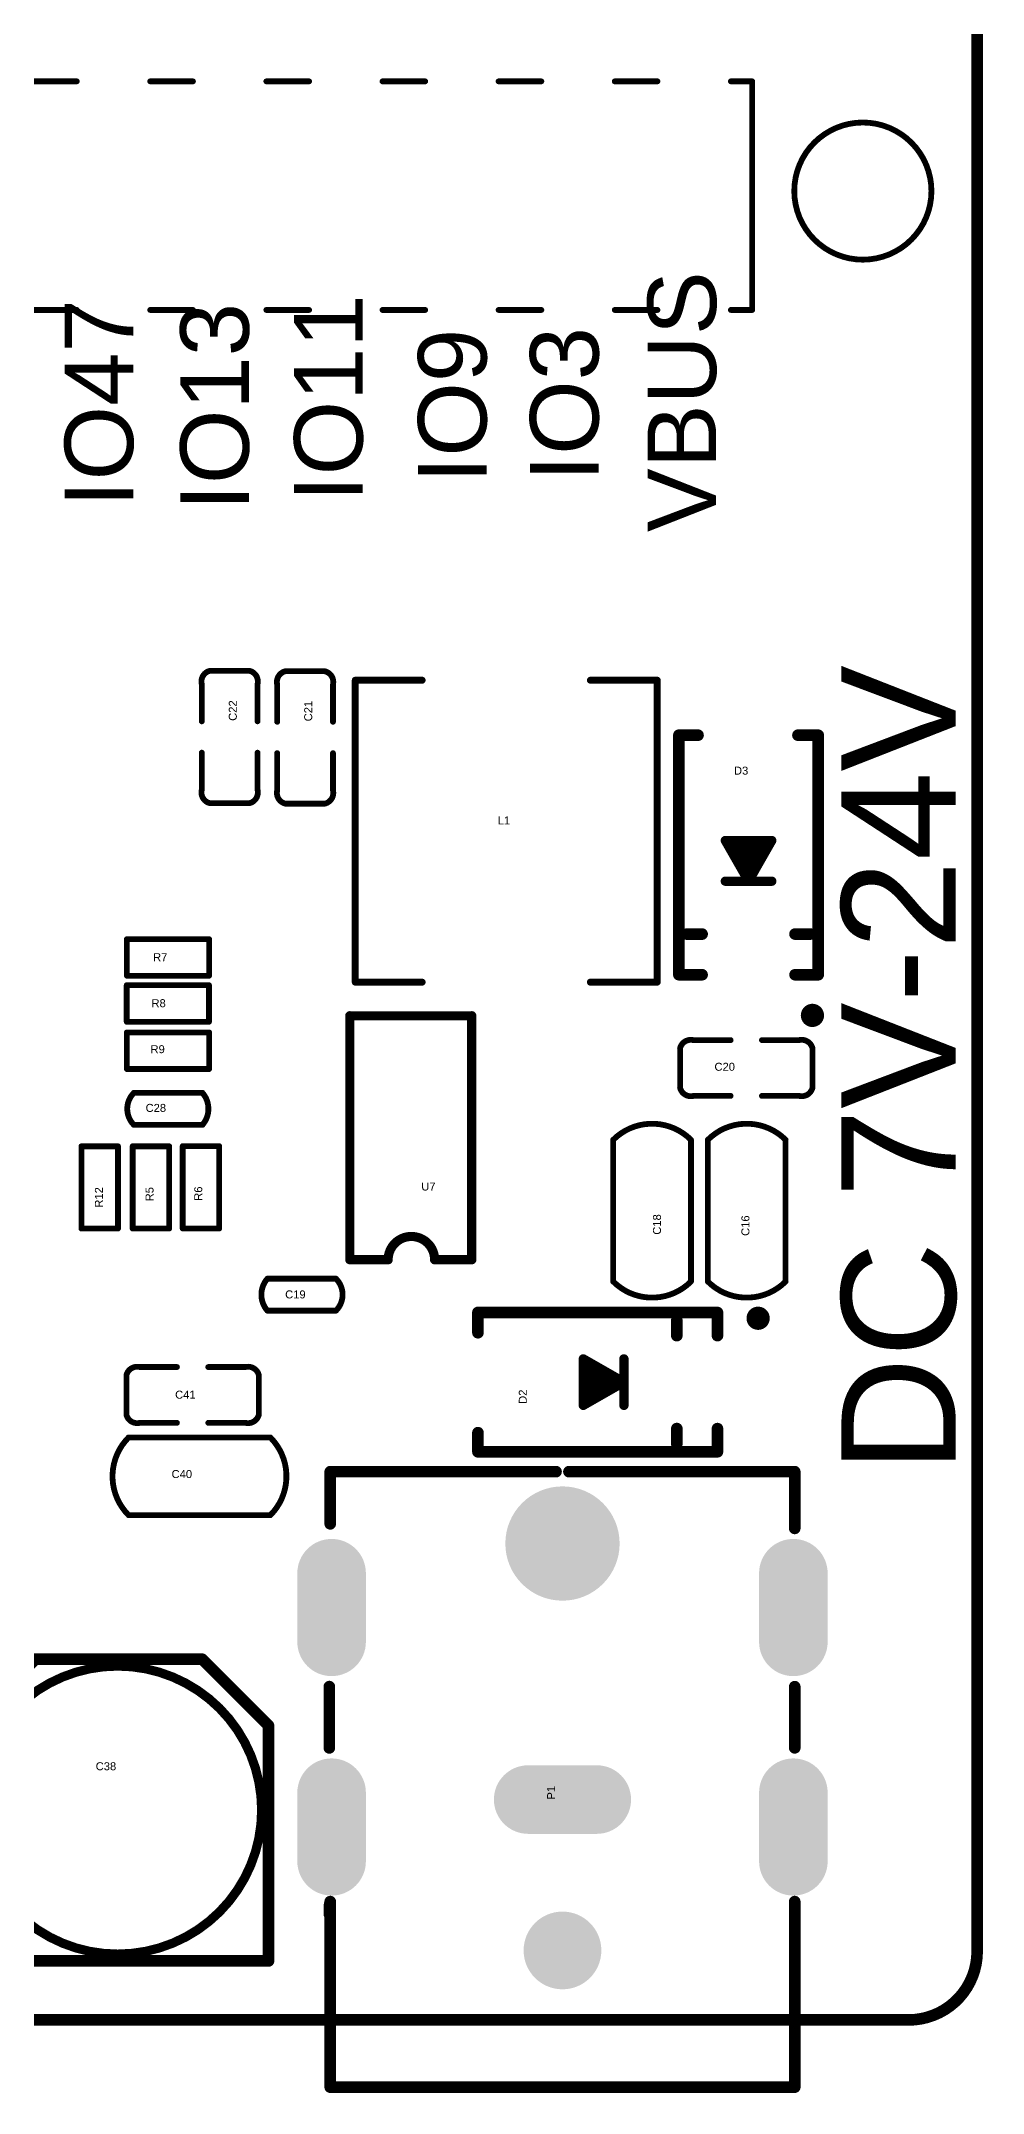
# Model space of a CAD drawing. Header units: millimetres. Extents: x -1.5 to 56.6, y -1.7 to 80.1.
# Drawn here: x 29.52 to 50.13, y -1.6 to 43.28 of the extents above; entities that cross this region are included whole.
import ezdxf

# ---------------------------------------------------------------- set-up
doc = ezdxf.new("R2010")
doc.units = ezdxf.units.MM
for name, color, linetype in [('KeepOutLayer', 6, 'Continuous'), ('MultiLayer', 9, 'Continuous'), ('PadHoleLayer', 156, 'Continuous'), ('TopOverlay', 2, 'Continuous')]:
    doc.layers.add(name, color=color, linetype=linetype)
doc.styles.add('Arial', font='arial.ttf', dxfattribs={"height": 0.2})

# ---------------------------------------------------------------- blocks, each defined once
blk = doc.blocks.new('SOP8_TGSSECPW_3')
at = {"layer": 'TopOverlay', "const_width": 0.203}
for points in [[(1.524, 0.762), (1.524, -4.572)], [(2.337, 0.762), (1.524, 0.762)], [(4.191, 0.762), (3.353, 0.762)], [(4.191, 0.762), (4.191, -4.572)], [(4.191, -4.572), (1.524, -4.572)]]:
    blk.add_lwpolyline(points, dxfattribs=at)
at = {"layer": 'TopOverlay'}
for points, const_width in [([(1.473, 0.762, 1), (1.575, 0.762, 1)], 0.102), ([(1.473, 0.762, 1), (1.575, 0.762, 1)], 0.102), ([(2.286, 0.762, 1), (2.388, 0.762, 1)], 0.102), ([(2.287, 0.762, 1), (2.387, 0.762, 1)], 0.1), ([(3.302, 0.762, 1), (3.404, 0.762, 1)], 0.102), ([(3.303, 0.762, 1), (3.403, 0.762, 1)], 0.1), ([(4.14, 0.762, 1), (4.242, 0.762, 1)], 0.102), ([(4.14, 0.762, 1), (4.242, 0.762, 1)], 0.102), ([(1.473, -4.572, 1), (1.575, -4.572, 1)], 0.102), ([(1.473, -4.572, 1), (1.575, -4.572, 1)], 0.102), ([(4.14, -4.572, 1), (4.242, -4.572, 1)], 0.102), ([(4.14, -4.572, 1), (4.242, -4.572, 1)], 0.102)]:
    blk.add_lwpolyline(points, format="xyb", close=True, dxfattribs=dict(at, const_width=const_width))
at = {"layer": 'TopOverlay', "const_width": 0.2}
blk.add_lwpolyline([(3.353, 0.762, -1), (2.337, 0.762)], format="xyb", dxfattribs=at)
blk = doc.blocks.new('R0402_26')
at = {"layer": 'TopOverlay', "const_width": 0.127}
for points in [[(-0.898, -0.392), (-0.898, 0.408)], [(-0.898, 0.408), (0.902, 0.408)], [(0.902, -0.392), (0.902, 0.408)], [(-0.898, -0.392), (0.902, -0.392)]]:
    blk.add_lwpolyline(points, dxfattribs=at)
at = {"layer": 'TopOverlay', "const_width": 0.0635}
for points in [[(-0.93, 0.408, 1), (-0.867, 0.408, 1)], [(-0.93, 0.408, 1), (-0.867, 0.408, 1)], [(0.87, 0.408, 1), (0.933, 0.408, 1)], [(0.87, 0.408, 1), (0.933, 0.408, 1)], [(-0.93, -0.392, 1), (-0.867, -0.392, 1)], [(-0.93, -0.392, 1), (-0.867, -0.392, 1)], [(0.87, -0.392, 1), (0.933, -0.392, 1)], [(0.87, -0.392, 1), (0.933, -0.392, 1)]]:
    blk.add_lwpolyline(points, format="xyb", close=True, dxfattribs=at)
blk = doc.blocks.new('R0402_27')
at = {"layer": 'TopOverlay', "const_width": 0.127}
for points in [[(-0.898, 0.408), (-0.898, -0.392)], [(0.902, 0.408), (-0.898, 0.408)], [(0.902, 0.408), (0.902, -0.392)], [(0.902, -0.392), (-0.898, -0.392)]]:
    blk.add_lwpolyline(points, dxfattribs=at)
at = {"layer": 'TopOverlay', "const_width": 0.0635}
for points in [[(-0.93, 0.408, 1), (-0.867, 0.408, 1)], [(-0.93, 0.408, 1), (-0.867, 0.408, 1)], [(0.87, 0.408, 1), (0.933, 0.408, 1)], [(0.87, 0.408, 1), (0.933, 0.408, 1)], [(-0.93, -0.392, 1), (-0.867, -0.392, 1)], [(-0.93, -0.392, 1), (-0.867, -0.392, 1)], [(0.87, -0.392, 1), (0.933, -0.392, 1)], [(0.87, -0.392, 1), (0.933, -0.392, 1)]]:
    blk.add_lwpolyline(points, format="xyb", close=True, dxfattribs=at)
blk = doc.blocks.new('R0402_28')
at = {"layer": 'TopOverlay', "const_width": 0.127}
for points in [[(-0.898, -0.392), (-0.898, 0.408)], [(-0.898, 0.408), (0.902, 0.408)], [(0.902, -0.392), (0.902, 0.408)], [(-0.898, -0.392), (0.902, -0.392)]]:
    blk.add_lwpolyline(points, dxfattribs=at)
at = {"layer": 'TopOverlay', "const_width": 0.0635}
for points in [[(-0.93, 0.408, 1), (-0.867, 0.408, 1)], [(-0.93, 0.408, 1), (-0.867, 0.408, 1)], [(0.87, 0.408, 1), (0.933, 0.408, 1)], [(0.87, 0.408, 1), (0.933, 0.408, 1)], [(-0.93, -0.392, 1), (-0.867, -0.392, 1)], [(-0.93, -0.392, 1), (-0.867, -0.392, 1)], [(0.87, -0.392, 1), (0.933, -0.392, 1)], [(0.87, -0.392, 1), (0.933, -0.392, 1)]]:
    blk.add_lwpolyline(points, format="xyb", close=True, dxfattribs=at)
blk = doc.blocks.new('R0402_29')
at = {"layer": 'TopOverlay', "const_width": 0.127}
for points in [[(-0.898, 0.408), (-0.898, -0.392)], [(-0.898, 0.408), (0.902, 0.408)], [(0.902, 0.408), (0.902, -0.392)], [(-0.898, -0.392), (0.902, -0.392)]]:
    blk.add_lwpolyline(points, dxfattribs=at)
at = {"layer": 'TopOverlay', "const_width": 0.0635}
for points in [[(-0.93, 0.408, 1), (-0.867, 0.408, 1)], [(-0.93, 0.408, 1), (-0.867, 0.408, 1)], [(0.87, 0.408, 1), (0.933, 0.408, 1)], [(0.87, 0.408, 1), (0.933, 0.408, 1)], [(-0.93, -0.392, 1), (-0.867, -0.392, 1)], [(-0.93, -0.392, 1), (-0.867, -0.392, 1)], [(0.87, -0.392, 1), (0.933, -0.392, 1)], [(0.87, -0.392, 1), (0.933, -0.392, 1)]]:
    blk.add_lwpolyline(points, format="xyb", close=True, dxfattribs=at)
blk = doc.blocks.new('R0402_30')
at = {"layer": 'TopOverlay', "const_width": 0.127}
for points in [[(-0.898, -0.392), (-0.898, 0.408)], [(0.902, 0.408), (-0.898, 0.408)], [(0.902, -0.392), (0.902, 0.408)], [(0.902, -0.392), (-0.898, -0.392)]]:
    blk.add_lwpolyline(points, dxfattribs=at)
at = {"layer": 'TopOverlay', "const_width": 0.0635}
for points in [[(-0.93, 0.408, 1), (-0.867, 0.408, 1)], [(-0.93, 0.408, 1), (-0.867, 0.408, 1)], [(0.87, 0.408, 1), (0.933, 0.408, 1)], [(0.87, 0.408, 1), (0.933, 0.408, 1)], [(-0.93, -0.392, 1), (-0.867, -0.392, 1)], [(-0.93, -0.392, 1), (-0.867, -0.392, 1)], [(0.87, -0.392, 1), (0.933, -0.392, 1)], [(0.87, -0.392, 1), (0.933, -0.392, 1)]]:
    blk.add_lwpolyline(points, format="xyb", close=True, dxfattribs=at)
blk = doc.blocks.new('R0402_70')
at = {"layer": 'TopOverlay', "const_width": 0.127}
for points in [[(-0.898, -0.392), (-0.898, 0.408)], [(0.902, 0.408), (-0.898, 0.408)], [(0.902, -0.392), (0.902, 0.408)], [(0.902, -0.392), (-0.898, -0.392)]]:
    blk.add_lwpolyline(points, dxfattribs=at)
at = {"layer": 'TopOverlay', "const_width": 0.0635}
for points in [[(-0.93, 0.408, 1), (-0.867, 0.408, 1)], [(-0.93, 0.408, 1), (-0.867, 0.408, 1)], [(0.87, 0.408, 1), (0.933, 0.408, 1)], [(0.87, 0.408, 1), (0.933, 0.408, 1)], [(-0.93, -0.392, 1), (-0.867, -0.392, 1)], [(-0.93, -0.392, 1), (-0.867, -0.392, 1)], [(0.87, -0.392, 1), (0.933, -0.392, 1)], [(0.87, -0.392, 1), (0.933, -0.392, 1)]]:
    blk.add_lwpolyline(points, format="xyb", close=True, dxfattribs=at)
blk = doc.blocks.new('DC_IN_TH_DC_042C_W_2_0_79')
at = {"layer": 'MultiLayer'}
h = blk.add_hatch(color=9, dxfattribs=at)
edge = h.paths.add_edge_path()
edge.add_arc((-1.35, 5.05), 0.75, 90, 270)
edge.add_line((-1.35, 4.3), (0.15, 4.3))
edge.add_arc((0.15, 5.05), 0.75, 270, 450)
edge.add_line((0.15, 5.8), (-1.35, 5.8))
h = blk.add_hatch(color=9, dxfattribs=at)
edge = h.paths.add_edge_path()
edge.add_arc((3.45, 5.05), 0.75, 90, 270)
edge.add_line((3.45, 4.3), (4.95, 4.3))
edge.add_arc((4.95, 5.05), 0.75, 270, 450)
edge.add_line((4.95, 5.8), (3.45, 5.8))
h = blk.add_hatch(color=9, dxfattribs=at)
edge = h.paths.add_edge_path()
edge.add_arc((0, -0.75), 0.75, 180, 360)
edge.add_line((0.75, -0.75), (0.75, 0.75))
edge.add_arc((0, 0.75), 0.75, 0, 180)
edge.add_line((-0.75, 0.75), (-0.75, -0.75))
h = blk.add_hatch(color=9, dxfattribs=at)
edge = h.paths.add_edge_path()
edge.add_arc((5.6, 0), 1.25, 0, 360)
h = blk.add_hatch(color=9, dxfattribs=at)
edge = h.paths.add_edge_path()
edge.add_arc((-3.3, 0), 0.85, 0, 360)
h = blk.add_hatch(color=9, dxfattribs=at)
edge = h.paths.add_edge_path()
edge.add_arc((-1.35, -5.05), 0.75, 90, 270)
edge.add_line((-1.35, -5.8), (0.15, -5.8))
edge.add_arc((0.15, -5.05), 0.75, 270, 450)
edge.add_line((0.15, -4.3), (-1.35, -4.3))
h = blk.add_hatch(color=9, dxfattribs=at)
edge = h.paths.add_edge_path()
edge.add_arc((3.45, -5.05), 0.75, 90, 270)
edge.add_line((3.45, -5.8), (4.95, -5.8))
edge.add_arc((4.95, -5.05), 0.75, 270, 450)
edge.add_line((4.95, -4.3), (3.45, -4.3))
at = {"layer": 'PadHoleLayer'}
h = blk.add_hatch(color=156, dxfattribs=at)
edge = h.paths.add_edge_path()
edge.add_arc((-0.6, 4.55), 0.0000991, 180, 360)
edge.add_line((-0.6, 4.55), (-0.6, 5.55))
edge.add_arc((-0.6, 5.55), 0.0000991, 0, 180)
edge.add_line((-0.6, 5.55), (-0.6, 4.55))
h = blk.add_hatch(color=156, dxfattribs=at)
edge = h.paths.add_edge_path()
edge.add_arc((4.2, 4.55), 0.0000991, 180, 360)
edge.add_line((4.2, 4.55), (4.2, 5.55))
edge.add_arc((4.2, 5.55), 0.0000991, 0, 180)
edge.add_line((4.2, 5.55), (4.2, 4.55))
h = blk.add_hatch(color=156, dxfattribs=at)
edge = h.paths.add_edge_path()
edge.add_arc((-3.3, 0), 0.85, 0, 360)
h = blk.add_hatch(color=156, dxfattribs=at)
edge = h.paths.add_edge_path()
edge.add_arc((5.6, 0), 0.75, 0, 360)
h = blk.add_hatch(color=156, dxfattribs=at)
edge = h.paths.add_edge_path()
edge.add_arc((0.5, 0), 0.0000991, 270, 450)
edge.add_line((0.5, 0), (-0.5, 0))
edge.add_arc((-0.5, 0), 0.0000991, 90, 270)
edge.add_line((-0.5, 0), (0.5, 0))
h = blk.add_hatch(color=156, dxfattribs=at)
edge = h.paths.add_edge_path()
edge.add_arc((-0.6, -5.55), 0.0000991, 180, 360)
edge.add_line((-0.6, -5.55), (-0.6, -4.55))
edge.add_arc((-0.6, -4.55), 0.0000991, 0, 180)
edge.add_line((-0.6, -4.55), (-0.6, -5.55))
h = blk.add_hatch(color=156, dxfattribs=at)
edge = h.paths.add_edge_path()
edge.add_arc((4.2, -5.55), 0.0000991, 180, 360)
edge.add_line((4.2, -5.55), (4.2, -4.55))
edge.add_arc((4.2, -4.55), 0.0000991, 0, 180)
edge.add_line((4.2, -4.55), (4.2, -5.55))
at = {"layer": 'TopOverlay', "const_width": 0.254}
for points in [[(-6.29, 5.08), (-6.29, -5.08)], [(-6.29, 5.08), (-2.231, 5.08)], [(-2.505, 5.1), (-2.33, 5.1)], [(-2.33, 5.1), (-2.231, 5.08)], [(1.13, 5.1), (2.47, 5.1)], [(6.031, 5.08), (7.172, 5.08)], [(7.172, 5.08), (7.172, 0.141)], [(7.172, -0.141), (7.172, -5.08)], [(-6.29, -5.08), (-2.231, -5.08)], [(-2.43, -5.08), (-2.331, -5.08)], [(-2.43, -5.08), (-2.231, -5.08)], [(1.131, -5.08), (2.469, -5.08)], [(5.931, -5.08), (6.031, -5.08)], [(6.031, -5.08), (7.172, -5.08)]]:
    blk.add_lwpolyline(points, dxfattribs=at)
at = {"layer": 'TopOverlay', "const_width": 0.127}
for points in [[(-6.354, 5.08, 1), (-6.227, 5.08, 1)], [(-6.354, 5.08, 1), (-6.227, 5.08, 1)], [(-2.569, 5.1, 1), (-2.442, 5.1, 1)], [(-2.393, 5.1, 1), (-2.266, 5.1, 1)], [(-2.393, 5.1, 1), (-2.266, 5.1, 1)], [(-2.295, 5.08, 1), (-2.168, 5.08, 1)], [(-2.295, 5.08, 1), (-2.168, 5.08, 1)], [(1.066, 5.1, 1), (1.193, 5.1, 1)], [(2.407, 5.1, 1), (2.534, 5.1, 1)], [(5.967, 5.08, 1), (6.094, 5.08, 1)], [(7.108, 5.08, 1), (7.235, 5.08, 1)], [(7.108, 5.08, 1), (7.235, 5.08, 1)], [(7.108, 0.141, 1), (7.235, 0.141, 1)], [(7.108, -0.141, 1), (7.235, -0.141, 1)], [(-6.354, -5.08, 1), (-6.227, -5.08, 1)], [(-6.354, -5.08, 1), (-6.227, -5.08, 1)], [(-2.493, -5.08, 1), (-2.366, -5.08, 1)], [(-2.493, -5.08, 1), (-2.366, -5.08, 1)], [(-2.394, -5.08, 1), (-2.267, -5.08, 1)], [(-2.295, -5.08, 1), (-2.168, -5.08, 1)], [(-2.295, -5.08, 1), (-2.168, -5.08, 1)], [(1.067, -5.08, 1), (1.194, -5.08, 1)], [(2.406, -5.08, 1), (2.533, -5.08, 1)], [(5.867, -5.08, 1), (5.994, -5.08, 1)], [(5.967, -5.08, 1), (6.094, -5.08, 1)], [(5.967, -5.08, 1), (6.094, -5.08, 1)], [(7.108, -5.08, 1), (7.235, -5.08, 1)], [(7.108, -5.08, 1), (7.235, -5.08, 1)]]:
    blk.add_lwpolyline(points, format="xyb", close=True, dxfattribs=at)
blk = doc.blocks.new('IND_SMD_L7_1_W6_6_85')
at = {"layer": 'TopOverlay', "const_width": 0.152}
for points in [[(-3.302, 3.302), (-3.302, 1.84)], [(-3.302, 3.302), (3.302, 3.302)], [(3.302, 3.302), (3.302, 1.84)], [(-3.302, -1.84), (-3.302, -3.302)], [(3.302, -1.84), (3.302, -3.302)], [(-3.302, -3.302), (3.302, -3.302)]]:
    blk.add_lwpolyline(points, dxfattribs=at)
at = {"layer": 'TopOverlay', "const_width": 0.0759}
for points in [[(-3.34, 3.302, 1), (-3.264, 3.302, 1)], [(-3.34, 3.302, 1), (-3.264, 3.302, 1)], [(3.264, 3.302, 1), (3.34, 3.302, 1)], [(3.264, 3.302, 1), (3.34, 3.302, 1)], [(-3.34, 1.84, 1), (-3.264, 1.84, 1)], [(3.264, 1.84, 1), (3.34, 1.84, 1)], [(-3.34, -1.84, 1), (-3.264, -1.84, 1)], [(3.264, -1.84, 1), (3.34, -1.84, 1)], [(-3.34, -3.302, 1), (-3.264, -3.302, 1)], [(-3.34, -3.302, 1), (-3.264, -3.302, 1)], [(3.264, -3.302, 1), (3.34, -3.302, 1)], [(3.264, -3.302, 1), (3.34, -3.302, 1)]]:
    blk.add_lwpolyline(points, format="xyb", close=True, dxfattribs=at)
blk = doc.blocks.new('HDR_SMD_30P_P2_54_V_M_R2_C15_S7_4_88')
at = {"layer": 'TopOverlay', "const_width": 0.127}
for points in [[(-18.583, 2.5), (-19.05, 2.5)], [(-19.05, 2.5), (-19.05, -2.5)], [(-16.043, 2.5), (-16.977, 2.5)], [(-13.503, 2.5), (-14.437, 2.5)], [(-10.963, 2.5), (-11.897, 2.5)], [(-8.423, 2.5), (-9.357, 2.5)], [(-5.883, 2.5), (-6.817, 2.5)], [(-3.343, 2.5), (-4.277, 2.5)], [(-0.803, 2.5), (-1.737, 2.5)], [(1.737, 2.5), (0.803, 2.5)], [(4.277, 2.5), (3.343, 2.5)], [(6.817, 2.5), (5.883, 2.5)], [(9.357, 2.5), (8.423, 2.5)], [(11.897, 2.5), (10.963, 2.5)], [(14.437, 2.5), (13.503, 2.5)], [(16.977, 2.5), (16.043, 2.5)], [(19.05, 2.5), (18.583, 2.5)], [(19.05, 2.5), (19.05, -2.5)], [(-18.583, -2.5), (-19.05, -2.5)], [(-16.043, -2.5), (-16.977, -2.5)], [(-13.503, -2.5), (-14.437, -2.5)], [(-10.963, -2.5), (-11.897, -2.5)], [(-8.423, -2.5), (-9.357, -2.5)], [(-5.883, -2.5), (-6.817, -2.5)], [(-3.343, -2.5), (-4.277, -2.5)], [(-0.803, -2.5), (-1.737, -2.5)], [(1.737, -2.5), (0.803, -2.5)], [(4.277, -2.5), (3.343, -2.5)], [(6.817, -2.5), (5.883, -2.5)], [(9.357, -2.5), (8.423, -2.5)], [(11.897, -2.5), (10.963, -2.5)], [(14.437, -2.5), (13.503, -2.5)], [(16.977, -2.5), (16.043, -2.5)], [(19.05, -2.5), (18.583, -2.5)]]:
    blk.add_lwpolyline(points, dxfattribs=at)
at = {"layer": 'TopOverlay', "const_width": 0.0635}
for points in [[(-19.082, 2.5, 1), (-19.018, 2.5, 1)], [(-19.082, 2.5, 1), (-19.018, 2.5, 1)], [(-18.614, 2.5, 1), (-18.551, 2.5, 1)], [(-17.009, 2.5, 1), (-16.946, 2.5, 1)], [(-16.074, 2.5, 1), (-16.011, 2.5, 1)], [(-14.469, 2.5, 1), (-14.406, 2.5, 1)], [(-13.534, 2.5, 1), (-13.471, 2.5, 1)], [(-11.929, 2.5, 1), (-11.866, 2.5, 1)], [(-10.994, 2.5, 1), (-10.931, 2.5, 1)], [(-9.389, 2.5, 1), (-9.326, 2.5, 1)], [(-8.454, 2.5, 1), (-8.391, 2.5, 1)], [(-6.849, 2.5, 1), (-6.786, 2.5, 1)], [(-5.914, 2.5, 1), (-5.851, 2.5, 1)], [(-4.309, 2.5, 1), (-4.246, 2.5, 1)], [(-3.374, 2.5, 1), (-3.311, 2.5, 1)], [(-1.769, 2.5, 1), (-1.706, 2.5, 1)], [(-0.834, 2.5, 1), (-0.771, 2.5, 1)], [(0.771, 2.5, 1), (0.834, 2.5, 1)], [(1.706, 2.5, 1), (1.769, 2.5, 1)], [(3.311, 2.5, 1), (3.374, 2.5, 1)], [(4.246, 2.5, 1), (4.309, 2.5, 1)], [(5.851, 2.5, 1), (5.914, 2.5, 1)], [(6.786, 2.5, 1), (6.849, 2.5, 1)], [(8.391, 2.5, 1), (8.454, 2.5, 1)], [(9.326, 2.5, 1), (9.389, 2.5, 1)], [(10.931, 2.5, 1), (10.994, 2.5, 1)], [(11.866, 2.5, 1), (11.929, 2.5, 1)], [(13.471, 2.5, 1), (13.534, 2.5, 1)], [(14.406, 2.5, 1), (14.469, 2.5, 1)], [(16.011, 2.5, 1), (16.074, 2.5, 1)], [(16.946, 2.5, 1), (17.009, 2.5, 1)], [(18.551, 2.5, 1), (18.614, 2.5, 1)], [(19.018, 2.5, 1), (19.082, 2.5, 1)], [(19.018, 2.5, 1), (19.082, 2.5, 1)], [(-19.082, -2.5, 1), (-19.018, -2.5, 1)], [(-19.082, -2.5, 1), (-19.018, -2.5, 1)], [(-18.614, -2.5, 1), (-18.551, -2.5, 1)], [(-17.009, -2.5, 1), (-16.946, -2.5, 1)], [(-16.074, -2.5, 1), (-16.011, -2.5, 1)], [(-14.469, -2.5, 1), (-14.406, -2.5, 1)], [(-13.534, -2.5, 1), (-13.471, -2.5, 1)], [(-11.929, -2.5, 1), (-11.866, -2.5, 1)], [(-10.994, -2.5, 1), (-10.931, -2.5, 1)], [(-9.389, -2.5, 1), (-9.326, -2.5, 1)], [(-8.454, -2.5, 1), (-8.391, -2.5, 1)], [(-6.849, -2.5, 1), (-6.786, -2.5, 1)], [(-5.914, -2.5, 1), (-5.851, -2.5, 1)], [(-4.309, -2.5, 1), (-4.246, -2.5, 1)], [(-3.374, -2.5, 1), (-3.311, -2.5, 1)], [(-1.769, -2.5, 1), (-1.706, -2.5, 1)], [(-0.834, -2.5, 1), (-0.771, -2.5, 1)], [(0.771, -2.5, 1), (0.834, -2.5, 1)], [(1.706, -2.5, 1), (1.769, -2.5, 1)], [(3.311, -2.5, 1), (3.374, -2.5, 1)], [(4.246, -2.5, 1), (4.309, -2.5, 1)], [(5.851, -2.5, 1), (5.914, -2.5, 1)], [(6.786, -2.5, 1), (6.849, -2.5, 1)], [(8.391, -2.5, 1), (8.454, -2.5, 1)], [(9.326, -2.5, 1), (9.389, -2.5, 1)], [(10.931, -2.5, 1), (10.994, -2.5, 1)], [(11.866, -2.5, 1), (11.929, -2.5, 1)], [(13.471, -2.5, 1), (13.534, -2.5, 1)], [(14.406, -2.5, 1), (14.469, -2.5, 1)], [(16.011, -2.5, 1), (16.074, -2.5, 1)], [(16.946, -2.5, 1), (17.009, -2.5, 1)], [(18.551, -2.5, 1), (18.614, -2.5, 1)], [(19.018, -2.5, 1), (19.082, -2.5, 1)], [(19.018, -2.5, 1), (19.082, -2.5, 1)]]:
    blk.add_lwpolyline(points, format="xyb", close=True, dxfattribs=at)
blk = doc.blocks.new('SMA_100')
at = {"layer": 'TopOverlay'}
for points, const_width in [([(2.54, 1.524), (-2.7, 1.524)], 0.254), ([(-2.7, 1.08), (-2.7, 1.524)], 0.254), ([(1.651, 1.016), (1.651, 1.35)], 0.254), ([(2.54, 1.016), (2.54, 1.524)], 0.254), ([(-0.395, -0.508), (-0.395, 0.508)], 0.203), ([(0.494, 0), (-0.395, 0.508)], 0.203), ([(0.494, -0.508), (0.494, 0.508)], 0.203), ([(-0.395, -0.508), (0.494, 0)], 0.203), ([(0.305, 0), (-0.33, 0.305)], 0.254), ([(0.023, 0), (-0.254, 0.051)], 0.254), ([(-0.254, -0.305), (-0.254, 0.051)], 0.254), ([(-0.254, -0.305), (0.305, 0)], 0.254), ([(1.651, -1.35), (1.651, -1.016)], 0.254), ([(2.54, -1.524), (2.54, -1.016)], 0.254), ([(-2.7, -1.524), (-2.7, -1.105)], 0.254), ([(2.54, -1.524), (-2.7, -1.524)], 0.254)]:
    blk.add_lwpolyline(points, dxfattribs=dict(at, const_width=const_width))
for points, const_width in [([(-2.763, 1.524, 1), (-2.636, 1.524, 1)], 0.127), ([(-2.763, 1.524, 1), (-2.636, 1.524, 1)], 0.127), ([(1.587, 1.35, 1), (1.714, 1.35, 1)], 0.127), ([(2.477, 1.524, 1), (2.603, 1.524, 1)], 0.127), ([(2.477, 1.524, 1), (2.603, 1.524, 1)], 0.127), ([(3.556, 1.397, 1), (3.302, 1.397, 1)], 0.254), ([(3.239, 1.397, 1), (3.365, 1.397, 1)], 0.127), ([(3.493, 1.397, 1), (3.619, 1.397, 1)], 0.127), ([(-2.763, 1.08, 1), (-2.636, 1.08, 1)], 0.127), ([(1.587, 1.016, 1), (1.714, 1.016, 1)], 0.127), ([(2.477, 1.016, 1), (2.603, 1.016, 1)], 0.127), ([(-0.446, 0.508, 1), (-0.344, 0.508, 1)], 0.102), ([(-0.446, 0.508, 1), (-0.344, 0.508, 1)], 0.102), ([(0.443, 0.508, 1), (0.545, 0.508, 1)], 0.102), ([(-0.394, 0.305, 1), (-0.267, 0.305, 1)], 0.127), ([(-0.318, 0.051, 1), (-0.191, 0.051, 1)], 0.127), ([(-0.318, 0.051, 1), (-0.191, 0.051, 1)], 0.127), ([(-0.041, 0, 1), (0.086, 0, 1)], 0.127), ([(0.241, 0, 1), (0.368, 0, 1)], 0.127), ([(0.241, 0, 1), (0.368, 0, 1)], 0.127), ([(0.443, 0, 1), (0.545, 0, 1)], 0.102), ([(0.443, 0, 1), (0.545, 0, 1)], 0.102), ([(-0.446, -0.508, 1), (-0.344, -0.508, 1)], 0.102), ([(-0.446, -0.508, 1), (-0.344, -0.508, 1)], 0.102), ([(-0.318, -0.305, 1), (-0.191, -0.305, 1)], 0.127), ([(-0.318, -0.305, 1), (-0.191, -0.305, 1)], 0.127), ([(0.443, -0.508, 1), (0.545, -0.508, 1)], 0.102), ([(1.587, -1.016, 1), (1.714, -1.016, 1)], 0.127), ([(2.477, -1.016, 1), (2.603, -1.016, 1)], 0.127), ([(-2.763, -1.105, 1), (-2.636, -1.105, 1)], 0.127), ([(1.587, -1.35, 1), (1.714, -1.35, 1)], 0.127), ([(-2.763, -1.524, 1), (-2.636, -1.524, 1)], 0.127), ([(-2.763, -1.524, 1), (-2.636, -1.524, 1)], 0.127), ([(2.477, -1.524, 1), (2.603, -1.524, 1)], 0.127), ([(2.477, -1.524, 1), (2.603, -1.524, 1)], 0.127)]:
    blk.add_lwpolyline(points, format="xyb", close=True, dxfattribs=dict(at, const_width=const_width))
blk = doc.blocks.new('SMA_101')
at = {"layer": 'TopOverlay'}
for points, const_width in [([(-2.7, 1.524), (2.54, 1.524)], 0.254), ([(-2.7, 1.08), (-2.7, 1.524)], 0.254), ([(1.651, 1.016), (1.651, 1.35)], 0.254), ([(2.54, 1.016), (2.54, 1.524)], 0.254), ([(-0.395, -0.508), (-0.395, 0.508)], 0.203), ([(-0.395, 0.508), (0.494, 0)], 0.203), ([(0.494, -0.508), (0.494, 0.508)], 0.203), ([(-0.395, -0.508), (0.494, 0)], 0.203), ([(-0.33, 0.305), (0.305, 0)], 0.254), ([(-0.254, 0.051), (0.023, 0)], 0.254), ([(-0.254, -0.305), (-0.254, 0.051)], 0.254), ([(-0.254, -0.305), (0.305, 0)], 0.254), ([(1.651, -1.35), (1.651, -1.016)], 0.254), ([(2.54, -1.524), (2.54, -1.016)], 0.254), ([(-2.7, -1.524), (-2.7, -1.105)], 0.254), ([(-2.7, -1.524), (2.54, -1.524)], 0.254)]:
    blk.add_lwpolyline(points, dxfattribs=dict(at, const_width=const_width))
for points, const_width in [([(-2.763, 1.524, 1), (-2.636, 1.524, 1)], 0.127), ([(-2.763, 1.524, 1), (-2.636, 1.524, 1)], 0.127), ([(1.587, 1.35, 1), (1.714, 1.35, 1)], 0.127), ([(2.477, 1.524, 1), (2.603, 1.524, 1)], 0.127), ([(2.477, 1.524, 1), (2.603, 1.524, 1)], 0.127), ([(3.556, 1.397, 1), (3.302, 1.397, 1)], 0.254), ([(3.239, 1.397, 1), (3.365, 1.397, 1)], 0.127), ([(3.493, 1.397, 1), (3.619, 1.397, 1)], 0.127), ([(-2.763, 1.08, 1), (-2.636, 1.08, 1)], 0.127), ([(1.587, 1.016, 1), (1.714, 1.016, 1)], 0.127), ([(2.477, 1.016, 1), (2.603, 1.016, 1)], 0.127), ([(-0.446, 0.508, 1), (-0.344, 0.508, 1)], 0.102), ([(-0.446, 0.508, 1), (-0.344, 0.508, 1)], 0.102), ([(0.443, 0.508, 1), (0.545, 0.508, 1)], 0.102), ([(-0.394, 0.305, 1), (-0.267, 0.305, 1)], 0.127), ([(-0.318, 0.051, 1), (-0.191, 0.051, 1)], 0.127), ([(-0.318, 0.051, 1), (-0.191, 0.051, 1)], 0.127), ([(-0.041, 0, 1), (0.086, 0, 1)], 0.127), ([(0.241, 0, 1), (0.368, 0, 1)], 0.127), ([(0.241, 0, 1), (0.368, 0, 1)], 0.127), ([(0.443, 0, 1), (0.545, 0, 1)], 0.102), ([(0.443, 0, 1), (0.545, 0, 1)], 0.102), ([(-0.446, -0.508, 1), (-0.344, -0.508, 1)], 0.102), ([(-0.446, -0.508, 1), (-0.344, -0.508, 1)], 0.102), ([(-0.318, -0.305, 1), (-0.191, -0.305, 1)], 0.127), ([(-0.318, -0.305, 1), (-0.191, -0.305, 1)], 0.127), ([(0.443, -0.508, 1), (0.545, -0.508, 1)], 0.102), ([(1.587, -1.016, 1), (1.714, -1.016, 1)], 0.127), ([(2.477, -1.016, 1), (2.603, -1.016, 1)], 0.127), ([(-2.763, -1.105, 1), (-2.636, -1.105, 1)], 0.127), ([(1.587, -1.35, 1), (1.714, -1.35, 1)], 0.127), ([(-2.763, -1.524, 1), (-2.636, -1.524, 1)], 0.127), ([(-2.763, -1.524, 1), (-2.636, -1.524, 1)], 0.127), ([(2.477, -1.524, 1), (2.603, -1.524, 1)], 0.127), ([(2.477, -1.524, 1), (2.603, -1.524, 1)], 0.127)]:
    blk.add_lwpolyline(points, format="xyb", close=True, dxfattribs=dict(at, const_width=const_width))
blk = doc.blocks.new('C0603_127')
at = {"layer": 'TopOverlay', "const_width": 0.127}
for points in [[(-1.448, 0.432, -0.413702), (-1.156, 0.61)], [(1.155, 0.61, -0.414214), (1.448, 0.432)], [(-1.155, -0.61, -0.414214), (-1.448, -0.432)], [(1.448, -0.432, -0.413702), (1.156, -0.61)]]:
    blk.add_lwpolyline(points, format="xyb", dxfattribs=at)
for points in [[(-1.448, 0.432), (-1.448, -0.432)], [(-1.156, 0.61), (-0.343, 0.61)], [(0.343, 0.61), (1.155, 0.61)], [(1.448, 0.432), (1.448, -0.432)], [(-1.155, -0.61), (-0.343, -0.61)], [(0.343, -0.61), (1.156, -0.61)]]:
    blk.add_lwpolyline(points, dxfattribs=at)
at = {"layer": 'TopOverlay', "const_width": 0.0635}
for points in [[(-1.48, 0.432, 1), (-1.416, 0.432, 1)], [(-1.48, 0.432, 1), (-1.416, 0.432, 1)], [(-1.187, 0.61, 1), (-1.124, 0.61, 1)], [(-1.187, 0.61, 1), (-1.124, 0.61, 1)], [(-0.375, 0.61, 1), (-0.311, 0.61, 1)], [(0.311, 0.61, 1), (0.375, 0.61, 1)], [(1.124, 0.61, 1), (1.187, 0.61, 1)], [(1.124, 0.61, 1), (1.187, 0.61, 1)], [(1.416, 0.432, 1), (1.48, 0.432, 1)], [(1.416, 0.432, 1), (1.48, 0.432, 1)], [(-1.48, -0.432, 1), (-1.416, -0.432, 1)], [(-1.48, -0.432, 1), (-1.416, -0.432, 1)], [(1.416, -0.432, 1), (1.48, -0.432, 1)], [(1.416, -0.432, 1), (1.48, -0.432, 1)], [(-1.187, -0.61, 1), (-1.124, -0.61, 1)], [(-1.187, -0.61, 1), (-1.124, -0.61, 1)], [(-0.375, -0.61, 1), (-0.311, -0.61, 1)], [(0.311, -0.61, 1), (0.375, -0.61, 1)], [(1.124, -0.61, 1), (1.187, -0.61, 1)], [(1.124, -0.61, 1), (1.187, -0.61, 1)]]:
    blk.add_lwpolyline(points, format="xyb", close=True, dxfattribs=at)
blk = doc.blocks.new('C0805_128')
at = {"layer": 'TopOverlay', "const_width": 0.127}
for points in [[(-1.55, -0.85, -0.414214), (-1.55, 0.85)], [(1.55, 0.85, -0.414214), (1.55, -0.85)]]:
    blk.add_lwpolyline(points, format="xyb", dxfattribs=at)
for points in [[(-1.55, 0.85), (1.55, 0.85)], [(-1.55, -0.85), (1.55, -0.85)]]:
    blk.add_lwpolyline(points, dxfattribs=at)
at = {"layer": 'TopOverlay', "const_width": 0.0635}
for points in [[(-1.582, 0.85, 1), (-1.518, 0.85, 1)], [(-1.582, 0.85, 1), (-1.518, 0.85, 1)], [(1.518, 0.85, 1), (1.582, 0.85, 1)], [(1.518, 0.85, 1), (1.582, 0.85, 1)], [(-1.582, -0.85, 1), (-1.518, -0.85, 1)], [(-1.582, -0.85, 1), (-1.518, -0.85, 1)], [(1.518, -0.85, 1), (1.582, -0.85, 1)], [(1.518, -0.85, 1), (1.582, -0.85, 1)]]:
    blk.add_lwpolyline(points, format="xyb", close=True, dxfattribs=at)
blk = doc.blocks.new('CM_D_6_3_7_7__131')
at = {"layer": 'TopOverlay', "const_width": 0.254}
for points in [[(-3.3, 3.3), (1.8, 3.3)], [(-3.3, 3.3), (-3.3, -3.3)], [(1.8, 3.3), (3.3, 1.8)], [(3.3, 1.8), (3.3, -1.85)], [(3.3, -1.85), (1.85, -3.3)], [(-3.3, -3.3), (1.85, -3.3)]]:
    blk.add_lwpolyline(points, dxfattribs=at)
at = {"layer": 'TopOverlay'}
for points, const_width in [([(-3.364, 3.3, 1), (-3.237, 3.3, 1)], 0.127), ([(-3.364, 3.3, 1), (-3.237, 3.3, 1)], 0.127), ([(3.15, 0, 1), (-3.15, 0, 1)], 0.2), ([(1.736, 3.3, 1), (1.863, 3.3, 1)], 0.127), ([(1.736, 3.3, 1), (1.863, 3.3, 1)], 0.127), ([(3.237, 1.8, 1), (3.364, 1.8, 1)], 0.127), ([(3.237, 1.8, 1), (3.364, 1.8, 1)], 0.127), ([(-3.2, 0, 1), (-3.1, 0, 1)], 0.1), ([(3.1, 0, 1), (3.2, 0, 1)], 0.1), ([(3.237, -1.85, 1), (3.364, -1.85, 1)], 0.127), ([(3.237, -1.85, 1), (3.364, -1.85, 1)], 0.127), ([(-3.364, -3.3, 1), (-3.237, -3.3, 1)], 0.127), ([(-3.364, -3.3, 1), (-3.237, -3.3, 1)], 0.127), ([(1.786, -3.3, 1), (1.913, -3.3, 1)], 0.127), ([(1.786, -3.3, 1), (1.913, -3.3, 1)], 0.127)]:
    blk.add_lwpolyline(points, format="xyb", close=True, dxfattribs=dict(at, const_width=const_width))
blk = doc.blocks.new('C0402_142')
at = {"layer": 'TopOverlay', "const_width": 0.127}
for points in [[(-0.745, -0.347, -0.373387), (-0.745, 0.353)], [(0.755, 0.353, -0.414214), (0.755, -0.347)]]:
    blk.add_lwpolyline(points, format="xyb", dxfattribs=at)
for points in [[(0.755, 0.353), (-0.745, 0.353)], [(0.755, -0.347), (-0.745, -0.347)]]:
    blk.add_lwpolyline(points, dxfattribs=at)
at = {"layer": 'TopOverlay', "const_width": 0.0635}
for points in [[(-0.777, 0.353, 1), (-0.714, 0.353, 1)], [(-0.777, 0.353, 1), (-0.714, 0.353, 1)], [(0.723, 0.353, 1), (0.787, 0.353, 1)], [(0.723, 0.353, 1), (0.787, 0.353, 1)], [(-0.777, -0.347, 1), (-0.713, -0.347, 1)], [(-0.777, -0.347, 1), (-0.713, -0.347, 1)], [(0.723, -0.347, 1), (0.787, -0.347, 1)], [(0.723, -0.347, 1), (0.787, -0.347, 1)]]:
    blk.add_lwpolyline(points, format="xyb", close=True, dxfattribs=at)
blk = doc.blocks.new('C0603_148')
at = {"layer": 'TopOverlay', "const_width": 0.127}
for points in [[(-1.448, 0.432, -0.413702), (-1.156, 0.61)], [(1.155, 0.61, -0.414214), (1.448, 0.432)], [(-1.155, -0.61, -0.414214), (-1.448, -0.432)], [(1.448, -0.432, -0.413702), (1.156, -0.61)]]:
    blk.add_lwpolyline(points, format="xyb", dxfattribs=at)
for points in [[(-1.448, -0.432), (-1.448, 0.432)], [(-0.343, 0.61), (-1.156, 0.61)], [(1.155, 0.61), (0.343, 0.61)], [(1.448, -0.432), (1.448, 0.432)], [(-0.343, -0.61), (-1.155, -0.61)], [(0.343, -0.61), (1.156, -0.61)]]:
    blk.add_lwpolyline(points, dxfattribs=at)
at = {"layer": 'TopOverlay', "const_width": 0.0635}
for points in [[(-1.48, 0.432, 1), (-1.416, 0.432, 1)], [(-1.48, 0.432, 1), (-1.416, 0.432, 1)], [(-1.187, 0.61, 1), (-1.124, 0.61, 1)], [(-1.187, 0.61, 1), (-1.124, 0.61, 1)], [(-0.375, 0.61, 1), (-0.311, 0.61, 1)], [(0.311, 0.61, 1), (0.375, 0.61, 1)], [(1.124, 0.61, 1), (1.187, 0.61, 1)], [(1.124, 0.61, 1), (1.187, 0.61, 1)], [(1.416, 0.432, 1), (1.48, 0.432, 1)], [(1.416, 0.432, 1), (1.48, 0.432, 1)], [(-1.48, -0.432, 1), (-1.416, -0.432, 1)], [(-1.48, -0.432, 1), (-1.416, -0.432, 1)], [(1.416, -0.432, 1), (1.48, -0.432, 1)], [(1.416, -0.432, 1), (1.48, -0.432, 1)], [(-1.187, -0.61, 1), (-1.124, -0.61, 1)], [(-1.187, -0.61, 1), (-1.124, -0.61, 1)], [(-0.375, -0.61, 1), (-0.311, -0.61, 1)], [(0.311, -0.61, 1), (0.375, -0.61, 1)], [(1.124, -0.61, 1), (1.187, -0.61, 1)], [(1.124, -0.61, 1), (1.187, -0.61, 1)]]:
    blk.add_lwpolyline(points, format="xyb", close=True, dxfattribs=at)
blk = doc.blocks.new('C0603_149')
at = {"layer": 'TopOverlay', "const_width": 0.127}
for points in [[(-1.448, 0.432, -0.413702), (-1.156, 0.61)], [(1.155, 0.61, -0.414214), (1.448, 0.432)], [(-1.155, -0.61, -0.414214), (-1.448, -0.432)], [(1.448, -0.432, -0.413702), (1.156, -0.61)]]:
    blk.add_lwpolyline(points, format="xyb", dxfattribs=at)
for points in [[(-1.448, -0.432), (-1.448, 0.432)], [(-0.343, 0.61), (-1.156, 0.61)], [(1.155, 0.61), (0.343, 0.61)], [(1.448, -0.432), (1.448, 0.432)], [(-0.343, -0.61), (-1.155, -0.61)], [(0.343, -0.61), (1.156, -0.61)]]:
    blk.add_lwpolyline(points, dxfattribs=at)
at = {"layer": 'TopOverlay', "const_width": 0.0635}
for points in [[(-1.48, 0.432, 1), (-1.416, 0.432, 1)], [(-1.48, 0.432, 1), (-1.416, 0.432, 1)], [(-1.187, 0.61, 1), (-1.124, 0.61, 1)], [(-1.187, 0.61, 1), (-1.124, 0.61, 1)], [(-0.375, 0.61, 1), (-0.311, 0.61, 1)], [(0.311, 0.61, 1), (0.375, 0.61, 1)], [(1.124, 0.61, 1), (1.187, 0.61, 1)], [(1.124, 0.61, 1), (1.187, 0.61, 1)], [(1.416, 0.432, 1), (1.48, 0.432, 1)], [(1.416, 0.432, 1), (1.48, 0.432, 1)], [(-1.48, -0.432, 1), (-1.416, -0.432, 1)], [(-1.48, -0.432, 1), (-1.416, -0.432, 1)], [(1.416, -0.432, 1), (1.48, -0.432, 1)], [(1.416, -0.432, 1), (1.48, -0.432, 1)], [(-1.187, -0.61, 1), (-1.124, -0.61, 1)], [(-1.187, -0.61, 1), (-1.124, -0.61, 1)], [(-0.375, -0.61, 1), (-0.311, -0.61, 1)], [(0.311, -0.61, 1), (0.375, -0.61, 1)], [(1.124, -0.61, 1), (1.187, -0.61, 1)], [(1.124, -0.61, 1), (1.187, -0.61, 1)]]:
    blk.add_lwpolyline(points, format="xyb", close=True, dxfattribs=at)
blk = doc.blocks.new('C0603_150')
at = {"layer": 'TopOverlay', "const_width": 0.127}
for points in [[(-1.448, 0.432, -0.413702), (-1.156, 0.61)], [(1.155, 0.61, -0.414214), (1.448, 0.432)], [(-1.155, -0.61, -0.414214), (-1.448, -0.432)], [(1.448, -0.432, -0.413702), (1.156, -0.61)]]:
    blk.add_lwpolyline(points, format="xyb", dxfattribs=at)
for points in [[(-1.448, -0.432), (-1.448, 0.432)], [(-0.343, 0.61), (-1.156, 0.61)], [(1.155, 0.61), (0.343, 0.61)], [(1.448, -0.432), (1.448, 0.432)], [(-0.343, -0.61), (-1.155, -0.61)], [(1.156, -0.61), (0.343, -0.61)]]:
    blk.add_lwpolyline(points, dxfattribs=at)
at = {"layer": 'TopOverlay', "const_width": 0.0635}
for points in [[(-1.48, 0.432, 1), (-1.416, 0.432, 1)], [(-1.48, 0.432, 1), (-1.416, 0.432, 1)], [(-1.187, 0.61, 1), (-1.124, 0.61, 1)], [(-1.187, 0.61, 1), (-1.124, 0.61, 1)], [(-0.375, 0.61, 1), (-0.311, 0.61, 1)], [(0.311, 0.61, 1), (0.375, 0.61, 1)], [(1.124, 0.61, 1), (1.187, 0.61, 1)], [(1.124, 0.61, 1), (1.187, 0.61, 1)], [(1.416, 0.432, 1), (1.48, 0.432, 1)], [(1.416, 0.432, 1), (1.48, 0.432, 1)], [(-1.48, -0.432, 1), (-1.416, -0.432, 1)], [(-1.48, -0.432, 1), (-1.416, -0.432, 1)], [(1.416, -0.432, 1), (1.48, -0.432, 1)], [(1.416, -0.432, 1), (1.48, -0.432, 1)], [(-1.187, -0.61, 1), (-1.124, -0.61, 1)], [(-1.187, -0.61, 1), (-1.124, -0.61, 1)], [(-0.375, -0.61, 1), (-0.311, -0.61, 1)], [(0.311, -0.61, 1), (0.375, -0.61, 1)], [(1.124, -0.61, 1), (1.187, -0.61, 1)], [(1.124, -0.61, 1), (1.187, -0.61, 1)]]:
    blk.add_lwpolyline(points, format="xyb", close=True, dxfattribs=at)
blk = doc.blocks.new('C0402_152')
at = {"layer": 'TopOverlay', "const_width": 0.127}
for points in [[(-0.745, -0.347, -0.373387), (-0.745, 0.353)], [(0.755, 0.353, -0.414214), (0.755, -0.347)]]:
    blk.add_lwpolyline(points, format="xyb", dxfattribs=at)
for points in [[(-0.745, 0.353), (0.755, 0.353)], [(-0.745, -0.347), (0.755, -0.347)]]:
    blk.add_lwpolyline(points, dxfattribs=at)
at = {"layer": 'TopOverlay', "const_width": 0.0635}
for points in [[(-0.777, 0.353, 1), (-0.714, 0.353, 1)], [(-0.777, 0.353, 1), (-0.714, 0.353, 1)], [(0.723, 0.353, 1), (0.787, 0.353, 1)], [(0.723, 0.353, 1), (0.787, 0.353, 1)], [(-0.777, -0.347, 1), (-0.713, -0.347, 1)], [(-0.777, -0.347, 1), (-0.713, -0.347, 1)], [(0.723, -0.347, 1), (0.787, -0.347, 1)], [(0.723, -0.347, 1), (0.787, -0.347, 1)]]:
    blk.add_lwpolyline(points, format="xyb", close=True, dxfattribs=at)
blk = doc.blocks.new('C0805_153')
at = {"layer": 'TopOverlay', "const_width": 0.127}
for points in [[(-1.55, -0.85, -0.414214), (-1.55, 0.85)], [(1.55, 0.85, -0.414214), (1.55, -0.85)]]:
    blk.add_lwpolyline(points, format="xyb", dxfattribs=at)
for points in [[(-1.55, 0.85), (1.55, 0.85)], [(-1.55, -0.85), (1.55, -0.85)]]:
    blk.add_lwpolyline(points, dxfattribs=at)
at = {"layer": 'TopOverlay', "const_width": 0.0635}
for points in [[(-1.582, 0.85, 1), (-1.518, 0.85, 1)], [(-1.582, 0.85, 1), (-1.518, 0.85, 1)], [(1.518, 0.85, 1), (1.582, 0.85, 1)], [(1.518, 0.85, 1), (1.582, 0.85, 1)], [(-1.582, -0.85, 1), (-1.518, -0.85, 1)], [(-1.582, -0.85, 1), (-1.518, -0.85, 1)], [(1.518, -0.85, 1), (1.582, -0.85, 1)], [(1.518, -0.85, 1), (1.582, -0.85, 1)]]:
    blk.add_lwpolyline(points, format="xyb", close=True, dxfattribs=at)
blk = doc.blocks.new('C0805_155')
at = {"layer": 'TopOverlay', "const_width": 0.127}
for points in [[(-1.55, -0.85, -0.414214), (-1.55, 0.85)], [(1.55, 0.85, -0.414214), (1.55, -0.85)]]:
    blk.add_lwpolyline(points, format="xyb", dxfattribs=at)
for points in [[(-1.55, 0.85), (1.55, 0.85)], [(-1.55, -0.85), (1.55, -0.85)]]:
    blk.add_lwpolyline(points, dxfattribs=at)
at = {"layer": 'TopOverlay', "const_width": 0.0635}
for points in [[(-1.582, 0.85, 1), (-1.518, 0.85, 1)], [(-1.582, 0.85, 1), (-1.518, 0.85, 1)], [(1.518, 0.85, 1), (1.582, 0.85, 1)], [(1.518, 0.85, 1), (1.582, 0.85, 1)], [(-1.582, -0.85, 1), (-1.518, -0.85, 1)], [(-1.582, -0.85, 1), (-1.518, -0.85, 1)], [(1.518, -0.85, 1), (1.582, -0.85, 1)], [(1.518, -0.85, 1), (1.582, -0.85, 1)]]:
    blk.add_lwpolyline(points, format="xyb", close=True, dxfattribs=at)

msp = doc.modelspace()

# ---------------------------------------------------------------- linework, layer by layer
at = {"layer": 'KeepOutLayer', "const_width": 0.254}
for points in [[(50, 1.5), (50, 78.5)], [(1.5, 0), (48.5, 0)]]:
    msp.add_lwpolyline(points, dxfattribs=at)
at = {"layer": 'KeepOutLayer'}
for points, const_width in [([(46, 40, -1), (49, 40)], 0.127), ([(49, 40, -1), (46, 40)], 0.127), ([(50, 1.5, -0.414214), (48.5, 0)], 0.254)]:
    msp.add_lwpolyline(points, format="xyb", dxfattribs=dict(at, const_width=const_width))
for points, const_width in [([(45.968, 40, 1), (46.032, 40, 1)], 0.0635), ([(45.968, 40, 1), (46.032, 40, 1)], 0.0635), ([(48.968, 40, 1), (49.032, 40, 1)], 0.0635), ([(48.968, 40, 1), (49.032, 40, 1)], 0.0635), ([(49.936, 1.5, 1), (50.063, 1.5, 1)], 0.127), ([(49.936, 1.5, 1), (50.063, 1.5, 1)], 0.127), ([(48.436, 0, 1), (48.563, 0, 1)], 0.127), ([(48.436, 0, 1), (48.563, 0, 1)], 0.127)]:
    msp.add_lwpolyline(points, format="xyb", close=True, dxfattribs=dict(at, const_width=const_width))
at = {"layer": 'MultiLayer'}
for p, q in [((46.789, 41.329), (46.544, 41.165)), ((47.062, 41.442), (46.789, 41.329)), ((47.352, 41.5), (47.062, 41.442)), ((47.648, 41.5), (47.352, 41.5)), ((47.938, 41.442), (47.648, 41.5)), ((48.211, 41.329), (47.938, 41.442)), ((48.456, 41.165), (48.211, 41.329)), ((46.335, 40.956), (46.171, 40.711)), ((46.544, 41.165), (46.335, 40.956)), ((48.665, 40.956), (48.456, 41.165)), ((48.829, 40.711), (48.665, 40.956)), ((46.058, 40.438), (46, 40.148)), ((46.171, 40.711), (46.058, 40.438)), ((48.942, 40.438), (48.829, 40.711)), ((49, 40.148), (48.942, 40.438)), ((46, 40.148), (46, 40)), ((46, 40), (46, 40)), ((46, 40), (46, 39.852)), ((49, 40), (49, 40.148)), ((49, 39.852), (49, 40)), ((46, 39.852), (46.058, 39.562)), ((46.058, 39.562), (46.171, 39.289)), ((48.829, 39.289), (48.942, 39.562)), ((48.942, 39.562), (49, 39.852)), ((46.171, 39.289), (46.335, 39.044)), ((48.665, 39.044), (48.829, 39.289)), ((46.335, 39.044), (46.544, 38.835)), ((46.544, 38.835), (46.789, 38.671)), ((46.789, 38.671), (47.062, 38.558)), ((47.938, 38.558), (48.211, 38.671)), ((48.211, 38.671), (48.456, 38.835)), ((48.456, 38.835), (48.665, 39.044)), ((47.062, 38.558), (47.352, 38.5)), ((47.352, 38.5), (47.648, 38.5)), ((47.648, 38.5), (47.938, 38.558))]:
    msp.add_line(p, q, dxfattribs=at)

# ---------------------------------------------------------------- block references
for name, p, rotation in [('HDR_SMD_30P_P2_54_V_M_R2_C15_S7_4_88', (26.03, 39.9), 180), ('C0603_148', (33.65, 28.06), 270), ('C0603_149', (35.3, 28.05), 270), ('IND_SMD_L7_1_W6_6_85', (39.7, 26), 90), ('SMA_100', (45, 25.4), 270), ('R0402_27', (32.3, 22.24), 180), ('SOP8_TGSSECPW_3', (40.47, 17.39), 180), ('C0603_150', (44.95, 20.82), 180), ('C0402_142', (32.31, 19.93), 180), ('C0805_153', (42.89, 17.7), 90), ('C0805_155', (44.96, 17.7), 90), ('R0402_70', (30.8, 18.21), 270), ('R0402_30', (31.92, 18.21), 270), ('R0402_29', (33.03, 18.21), 90), ('DC_IN_TH_DC_042C_W_2_0_79', (40.93, 4.82), 90), ('CM_D_6_3_7_7__131', (31.2, 4.59), 90)]:
    msp.add_blockref(name, p, dxfattribs=dict(rotation=rotation))
for name, p in [('R0402_28', (32.3, 23.23)), ('R0402_26', (32.3, 21.19)), ('C0402_152', (35.22, 15.86)), ('SMA_101', (41.78, 13.95)), ('C0603_127', (32.84, 13.67)), ('C0805_128', (32.99, 11.89))]:
    msp.add_blockref(name, p)

# ---------------------------------------------------------------- texts
at = {"layer": 'TopOverlay', "style": 'Arial'}
for s, height, p in [('VBUS', 1.5, (44.29, 32.54)), ('IO47', 1.5, (31.54, 33.09)), ('IO13', 1.5, (34.07, 33.01)), ('IO11', 1.5, (36.56, 33.2)), ('IO9', 1.5, (39.27, 33.61)), ('IO3', 1.5, (41.72, 33.65)), ('DC 7V-24V', 2.5, (49.53, 11.97)), ('C22', 0.175, (33.806, 28.413)), ('C21', 0.175, (35.456, 28.403)), ('R12', 0.175, (30.878, 17.766)), ('R5', 0.175, (31.985, 17.904)), ('R6', 0.175, (33.051, 17.916)), ('C18', 0.175, (43.084, 17.174)), ('C16', 0.175, (45.018, 17.148)), ('D2', 0.175, (40.149, 13.475)), ('P1', 0.175, (40.769, 4.82))]:
    msp.add_text(s, height=height, rotation=90, dxfattribs=at).set_placement(p)
for s, p in [('D3', (44.681, 27.237)), ('L1', (39.512, 26.147)), ('R7', (31.975, 23.157)), ('R8', (31.94, 22.15)), ('R9', (31.919, 21.144)), ('C20', (44.254, 20.76)), ('C28', (31.811, 19.86)), ('U7', (37.841, 18.141)), ('C19', (34.864, 15.781)), ('C41', (32.457, 13.588)), ('C40', (32.38, 11.852)), ('C38', (30.72, 5.461))]:
    msp.add_text(s, height=0.175, dxfattribs=at).set_placement(p)

doc.saveas('drawing.dxf')
